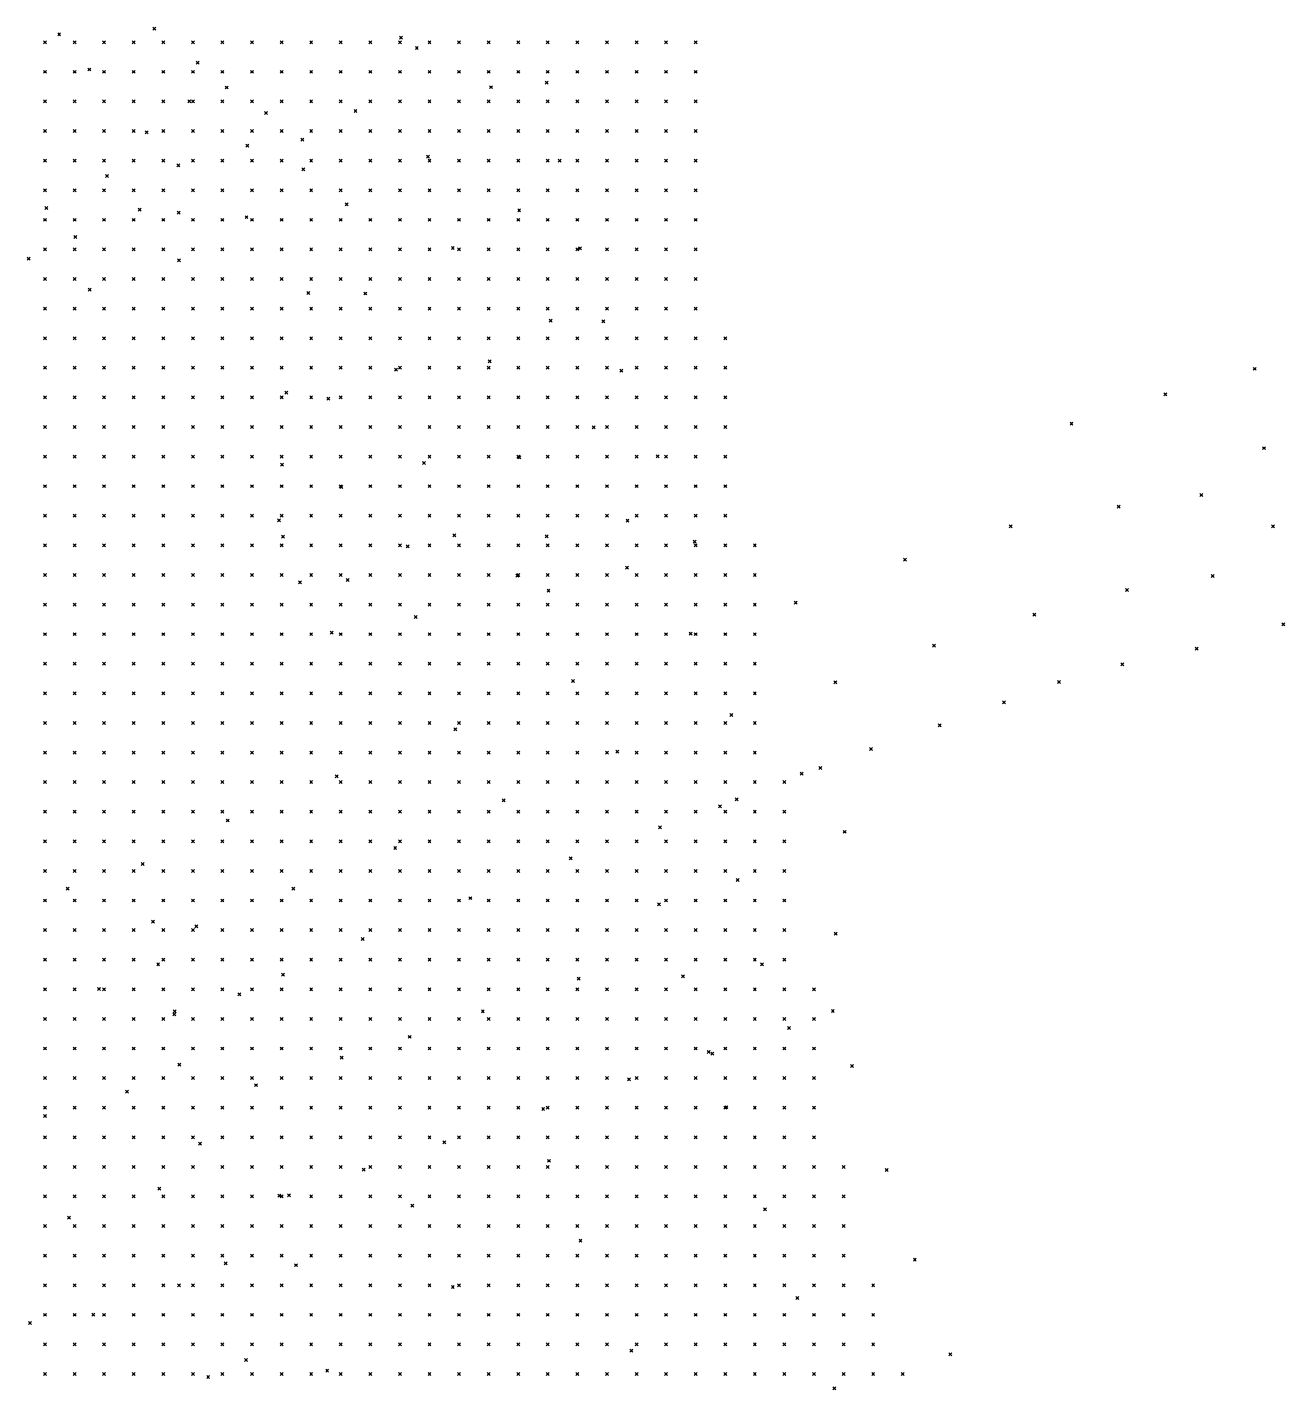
# Model space of a CAD drawing. Header units: metres. Extents: x 441556 to 446409, y 432338 to 461058.
# Drawn here: x 444405.7 to 444533.2, y 445308 to 445446.1 of the extents above; entities that cross this region are included whole.
import ezdxf

# ---------------------------------------------------------------- set-up
doc = ezdxf.new("R2010")
doc.units = ezdxf.units.M
doc.header["$MEASUREMENT"] = 0
doc.header["$PDMODE"] = 35
doc.header["$PDSIZE"] = 0.15
doc.layers.add('DTM-NOK-RevN_LIDAR_co_lidar', color=91, linetype='Continuous', lineweight=0)
doc.layers.add('DTM-NOK-RevN_RTK', color=32, linetype='Continuous', lineweight=0)

msp = doc.modelspace()

# ---------------------------------------------------------------- linework, layer by layer
at = {"layer": 'DTM-NOK-RevN_LIDAR_co_lidar'}
for p in [(444407.473, 445444.583, 365.386), (444410.473, 445444.583, 366.983), (444413.472, 445444.583, 368.925), (444416.471, 445444.583, 370.358), (444419.471, 445444.583, 371.183), (444422.47, 445444.583, 372.414), (444425.469, 445444.583, 374.12), (444428.469, 445444.583, 375.89), (444431.468, 445444.583, 377.515), (444434.467, 445444.583, 379.054), (444437.467, 445444.583, 380.482), (444440.466, 445444.583, 381.724), (444443.465, 445444.583, 382.686), (444446.465, 445444.583, 383.599), (444449.464, 445444.583, 384.88), (444452.463, 445444.583, 386.416), (444455.463, 445444.583, 387.73), (444458.462, 445444.583, 389.168), (444461.461, 445444.583, 390.311), (444464.461, 445444.583, 390.723), (444467.46, 445444.583, 391.097), (444470.459, 445444.583, 391.671), (444473.459, 445444.583, 392.275), (444407.473, 445441.584, 367.217), (444410.473, 445441.584, 368.608), (444413.472, 445441.584, 369.939), (444416.471, 445441.584, 371.075), (444419.471, 445441.584, 371.81), (444422.47, 445441.584, 373.018), (444425.469, 445441.584, 374.517), (444428.469, 445441.584, 376.172), (444431.468, 445441.584, 377.921), (444434.467, 445441.584, 379.339), (444437.467, 445441.584, 380.727), (444440.466, 445441.584, 381.781), (444443.465, 445441.584, 382.592), (444446.465, 445441.584, 383.606), (444449.464, 445441.584, 385.231), (444452.463, 445441.584, 386.922), (444455.463, 445441.584, 387.891), (444458.462, 445441.584, 388.961), (444461.461, 445441.584, 390.158), (444464.461, 445441.584, 390.727), (444467.46, 445441.584, 391.034), (444470.459, 445441.584, 391.494), (444473.459, 445441.584, 392.03), (444407.473, 445438.584, 368.779), (444410.473, 445438.584, 369.967), (444413.472, 445438.584, 370.945), (444416.471, 445438.584, 371.777), (444419.471, 445438.584, 372.471), (444422.47, 445438.584, 373.642), (444425.469, 445438.584, 375.186), (444428.469, 445438.584, 376.694), (444431.468, 445438.584, 378.371), (444434.467, 445438.584, 379.828), (444437.467, 445438.584, 380.881), (444440.466, 445438.584, 381.878), (444443.465, 445438.584, 382.685), (444446.465, 445438.584, 384.216), (444449.464, 445438.584, 385.898), (444452.463, 445438.584, 387.186), (444455.463, 445438.584, 387.872), (444458.462, 445438.584, 388.902), (444461.461, 445438.584, 390.122), (444464.461, 445438.584, 390.654), (444467.46, 445438.584, 390.922), (444470.459, 445438.584, 391.377), (444473.459, 445438.584, 391.838), (444407.473, 445435.585, 369.789), (444410.473, 445435.585, 370.959), (444413.472, 445435.585, 371.807), (444416.471, 445435.585, 372.474), (444419.471, 445435.585, 373.26), (444422.47, 445435.585, 374.323), (444425.469, 445435.585, 375.874), (444428.469, 445435.585, 377.283), (444431.468, 445435.585, 378.823), (444434.467, 445435.585, 379.972), (444437.467, 445435.585, 380.808), (444440.466, 445435.585, 382.018), (444443.465, 445435.585, 383.091), (444446.465, 445435.585, 384.684), (444449.464, 445435.585, 386.168), (444452.463, 445435.585, 387.19), (444455.463, 445435.585, 387.869), (444458.462, 445435.585, 388.773), (444461.461, 445435.585, 389.911), (444464.461, 445435.585, 390.572), (444467.46, 445435.585, 390.791), (444470.459, 445435.585, 391.147), (444473.459, 445435.585, 391.517), (444407.473, 445432.586, 370.805), (444410.473, 445432.586, 371.932), (444413.472, 445432.586, 372.736), (444416.471, 445432.586, 373.415), (444419.471, 445432.586, 374.108), (444422.47, 445432.586, 375.041), (444425.469, 445432.586, 376.43), (444428.469, 445432.586, 377.721), (444431.468, 445432.586, 378.852), (444434.467, 445432.586, 379.951), (444437.467, 445432.586, 381.336), (444440.466, 445432.586, 382.346), (444443.465, 445432.586, 383.47), (444446.465, 445432.586, 384.982), (444449.464, 445432.586, 386.249), (444452.463, 445432.586, 387.12), (444455.463, 445432.586, 387.824), (444458.462, 445432.586, 388.655), (444461.461, 445432.586, 389.663), (444464.461, 445432.586, 390.379), (444467.46, 445432.586, 390.643), (444470.459, 445432.586, 390.905), (444473.459, 445432.586, 391.226), (444407.473, 445429.586, 371.785), (444410.473, 445429.586, 372.777), (444413.472, 445429.586, 373.661), (444416.471, 445429.586, 374.309), (444419.471, 445429.586, 374.859), (444422.47, 445429.586, 375.668), (444425.469, 445429.586, 376.715), (444428.469, 445429.586, 377.68), (444431.468, 445429.586, 379.007), (444434.467, 445429.586, 380.223), (444437.467, 445429.586, 381.673), (444440.466, 445429.586, 382.706), (444443.465, 445429.586, 383.875), (444446.465, 445429.586, 385.13), (444449.464, 445429.586, 386.21), (444452.463, 445429.586, 387.074), (444455.463, 445429.586, 387.806), (444458.462, 445429.586, 388.53), (444461.461, 445429.586, 389.419), (444464.461, 445429.586, 390.157), (444467.46, 445429.586, 390.437), (444470.459, 445429.586, 390.652), (444473.459, 445429.586, 390.947), (444407.473, 445426.587, 372.597), (444410.473, 445426.587, 373.575), (444413.472, 445426.587, 374.4), (444416.471, 445426.587, 374.875), (444419.471, 445426.587, 375.244), (444422.47, 445426.587, 375.872), (444425.469, 445426.587, 376.719), (444428.469, 445426.587, 377.995), (444431.468, 445426.587, 379.278), (444434.467, 445426.587, 380.721), (444437.467, 445426.587, 382.094), (444440.466, 445426.587, 383.215), (444443.465, 445426.587, 384.315), (444446.465, 445426.587, 385.375), (444449.464, 445426.587, 386.296), (444452.463, 445426.587, 387.107), (444455.463, 445426.587, 387.81), (444458.462, 445426.587, 388.393), (444461.461, 445426.587, 389.176), (444464.461, 445426.587, 389.936), (444467.46, 445426.587, 390.202), (444470.459, 445426.587, 390.354), (444473.459, 445426.587, 390.654), (444407.473, 445423.587, 373.445), (444410.473, 445423.587, 374.271), (444413.472, 445423.587, 374.893), (444416.471, 445423.587, 375.298), (444419.471, 445423.587, 375.683), (444422.47, 445423.587, 376.408), (444425.469, 445423.587, 377.324), (444428.469, 445423.587, 378.415), (444431.468, 445423.587, 379.708), (444434.467, 445423.587, 381.358), (444437.467, 445423.587, 382.591), (444440.466, 445423.587, 383.705), (444443.465, 445423.587, 384.697), (444446.465, 445423.587, 385.576), (444449.464, 445423.587, 386.387), (444452.463, 445423.587, 387.129), (444455.463, 445423.587, 387.771), (444458.462, 445423.587, 388.243), (444461.461, 445423.587, 388.896), (444464.461, 445423.587, 389.657), (444467.46, 445423.587, 389.994), (444470.459, 445423.587, 390.105), (444473.459, 445423.587, 390.363), (444407.473, 445420.588, 374.159), (444410.473, 445420.588, 374.933), (444413.472, 445420.588, 375.47), (444416.471, 445420.588, 375.981), (444419.471, 445420.588, 376.453), (444422.47, 445420.588, 377.113), (444425.469, 445420.588, 377.852), (444428.469, 445420.588, 378.736), (444431.468, 445420.588, 380.262), (444434.467, 445420.588, 381.995), (444437.467, 445420.588, 383.069), (444440.466, 445420.588, 384.027), (444443.465, 445420.588, 384.923), (444446.465, 445420.588, 385.703), (444449.464, 445420.588, 386.438), (444452.463, 445420.588, 387.111), (444455.463, 445420.588, 387.661), (444458.462, 445420.588, 388.062), (444461.461, 445420.588, 388.571), (444464.461, 445420.588, 389.276), (444467.46, 445420.588, 389.745), (444470.459, 445420.588, 389.859), (444473.459, 445420.588, 390.049), (444407.473, 445417.589, 374.857), (444410.473, 445417.589, 375.592), (444413.472, 445417.589, 376.087), (444416.471, 445417.589, 376.569), (444419.471, 445417.589, 376.938), (444422.47, 445417.589, 377.435), (444425.469, 445417.589, 378.014), (444428.469, 445417.589, 379.217), (444431.468, 445417.589, 380.933), (444434.467, 445417.589, 382.488), (444437.467, 445417.589, 383.485), (444440.466, 445417.589, 384.321), (444443.465, 445417.589, 385.098), (444446.465, 445417.589, 385.809), (444449.464, 445417.589, 386.458), (444452.463, 445417.589, 387.052), (444455.463, 445417.589, 387.52), (444458.462, 445417.589, 387.886), (444461.461, 445417.589, 388.245), (444464.461, 445417.589, 388.838), (444467.46, 445417.589, 389.452), (444470.459, 445417.589, 389.618), (444473.459, 445417.589, 389.754), (444407.473, 445414.589, 375.533), (444410.473, 445414.589, 376.005), (444413.472, 445414.589, 376.368), (444416.471, 445414.589, 376.735), (444419.471, 445414.589, 377.067), (444422.47, 445414.589, 377.611), (444425.469, 445414.589, 378.336), (444428.469, 445414.589, 379.786), (444431.468, 445414.589, 381.682), (444434.467, 445414.589, 382.966), (444437.467, 445414.589, 383.791), (444440.466, 445414.589, 384.536), (444443.465, 445414.589, 385.24), (444446.465, 445414.589, 385.844), (444449.464, 445414.589, 386.379), (444452.463, 445414.589, 386.916), (444455.463, 445414.589, 387.363), (444458.462, 445414.589, 387.72), (444461.461, 445414.589, 387.98), (444464.461, 445414.589, 388.465), (444467.46, 445414.589, 389.159), (444470.459, 445414.589, 389.415), (444473.459, 445414.589, 389.495), (444476.458, 445414.589, 389.746), (444407.473, 445411.59, 375.873), (444410.473, 445411.59, 376.186), (444413.472, 445411.59, 376.522), (444416.471, 445411.59, 376.893), (444419.471, 445411.59, 377.347), (444422.47, 445411.59, 377.867), (444425.469, 445411.59, 378.774), (444428.469, 445411.59, 380.317), (444431.468, 445411.59, 382.318), (444434.467, 445411.59, 383.45), (444437.467, 445411.59, 384.048), (444440.466, 445411.59, 384.654), (444443.465, 445411.59, 385.299), (444446.465, 445411.59, 385.828), (444449.464, 445411.59, 386.281), (444452.463, 445411.59, 386.737), (444455.463, 445411.59, 387.145), (444458.462, 445411.59, 387.502), (444461.461, 445411.59, 387.76), (444464.461, 445411.59, 388.141), (444467.46, 445411.59, 388.772), (444470.459, 445411.59, 389.174), (444473.459, 445411.59, 389.254), (444476.458, 445411.59, 389.453), (444407.473, 445408.591, 376.061), (444410.473, 445408.591, 376.486), (444413.472, 445408.591, 376.955), (444416.471, 445408.591, 377.328), (444419.471, 445408.591, 377.758), (444422.47, 445408.591, 378.224), (444425.469, 445408.591, 379.256), (444428.469, 445408.591, 380.834), (444431.468, 445408.591, 382.825), (444434.467, 445408.591, 383.76), (444437.467, 445408.591, 384.257), (444440.466, 445408.591, 384.788), (444443.465, 445408.591, 385.306), (444446.465, 445408.591, 385.772), (444449.464, 445408.591, 386.197), (444452.463, 445408.591, 386.581), (444455.463, 445408.591, 386.922), (444458.462, 445408.591, 387.254), (444461.461, 445408.591, 387.539), (444464.461, 445408.591, 387.818), (444467.46, 445408.591, 388.334), (444470.459, 445408.591, 388.915), (444473.459, 445408.591, 389.076), (444476.458, 445408.591, 389.221), (444407.473, 445405.591, 376.39), (444410.473, 445405.591, 376.949), (444413.472, 445405.591, 377.506), (444416.471, 445405.591, 377.889), (444419.471, 445405.591, 378.239), (444422.47, 445405.591, 378.762), (444425.469, 445405.591, 379.823), (444428.469, 445405.591, 381.309), (444431.468, 445405.591, 383.166), (444434.467, 445405.591, 383.9), (444437.467, 445405.591, 384.322), (444440.466, 445405.591, 384.764), (444443.465, 445405.591, 385.205), (444446.465, 445405.591, 385.639), (444449.464, 445405.591, 386.046), (444452.463, 445405.591, 386.426), (444455.463, 445405.591, 386.748), (444458.462, 445405.591, 387.025), (444461.461, 445405.591, 387.303), (444464.461, 445405.591, 387.567), (444467.46, 445405.591, 387.999), (444470.459, 445405.591, 388.628), (444473.459, 445405.591, 388.927), (444476.458, 445405.591, 389.05), (444407.473, 445402.592, 376.811), (444410.473, 445402.592, 377.446), (444413.472, 445402.592, 378.052), (444416.471, 445402.592, 378.437), (444419.471, 445402.592, 378.758), (444422.47, 445402.592, 379.216), (444425.469, 445402.592, 380.343), (444428.469, 445402.592, 381.811), (444431.468, 445402.592, 383.252), (444434.467, 445402.592, 383.927), (444437.467, 445402.592, 384.268), (444440.466, 445402.592, 384.645), (444443.465, 445402.592, 385.051), (444446.465, 445402.592, 385.493), (444449.464, 445402.592, 385.901), (444452.463, 445402.592, 386.243), (444455.463, 445402.592, 386.52), (444458.462, 445402.592, 386.754), (444461.461, 445402.592, 387.008), (444464.461, 445402.592, 387.297), (444467.46, 445402.592, 387.648), (444470.459, 445402.592, 388.18), (444473.459, 445402.592, 388.712), (444476.458, 445402.592, 388.861), (444407.473, 445399.593, 377.177), (444410.473, 445399.593, 377.948), (444413.472, 445399.593, 378.605), (444416.471, 445399.593, 378.939), (444419.471, 445399.593, 379.216), (444422.47, 445399.593, 379.693), (444425.469, 445399.593, 380.649), (444428.469, 445399.593, 382.042), (444431.468, 445399.593, 383.52), (444434.467, 445399.593, 384.024), (444437.467, 445399.593, 384.296), (444440.466, 445399.593, 384.552), (444443.465, 445399.593, 384.845), (444446.465, 445399.593, 385.301), (444449.464, 445399.593, 385.696), (444452.463, 445399.593, 386.033), (444455.463, 445399.593, 386.317), (444458.462, 445399.593, 386.5), (444461.461, 445399.593, 386.704), (444464.461, 445399.593, 387.033), (444467.46, 445399.593, 387.377), (444470.459, 445399.593, 387.832), (444473.459, 445399.593, 388.443), (444476.458, 445399.593, 388.645), (444407.473, 445396.593, 377.587), (444410.473, 445396.593, 378.394), (444413.472, 445396.593, 379.064), (444416.471, 445396.593, 379.465), (444419.471, 445396.593, 379.714), (444422.47, 445396.593, 380.054), (444425.469, 445396.593, 380.928), (444428.469, 445396.593, 381.941), (444431.468, 445396.593, 383.566), (444434.467, 445396.593, 384.041), (444437.467, 445396.593, 384.237), (444440.466, 445396.593, 384.52), (444443.465, 445396.593, 384.785), (444446.465, 445396.593, 385.178), (444449.464, 445396.593, 385.645), (444452.463, 445396.593, 385.893), (444455.463, 445396.593, 386.036), (444458.462, 445396.593, 386.173), (444461.461, 445396.593, 386.342), (444464.461, 445396.593, 386.684), (444467.46, 445396.593, 387.114), (444470.459, 445396.593, 387.499), (444473.459, 445396.593, 387.961), (444476.458, 445396.593, 388.362), (444407.473, 445393.594, 377.801), (444410.473, 445393.594, 378.62), (444413.472, 445393.594, 379.379), (444416.471, 445393.594, 379.798), (444419.471, 445393.594, 380.035), (444422.47, 445393.594, 380.342), (444425.469, 445393.594, 381.291), (444428.469, 445393.594, 381.829), (444431.468, 445393.594, 383.307), (444434.467, 445393.594, 383.95), (444437.467, 445393.594, 384.18), (444440.466, 445393.594, 384.429), (444443.465, 445393.594, 384.626), (444446.465, 445393.594, 384.837), (444449.464, 445393.594, 385.157), (444452.463, 445393.594, 385.406), (444455.463, 445393.594, 385.604), (444458.462, 445393.594, 385.89), (444461.461, 445393.594, 386.178), (444464.461, 445393.594, 386.497), (444467.46, 445393.594, 386.846), (444470.459, 445393.594, 387.085), (444473.459, 445393.594, 387.431), (444476.458, 445393.594, 387.825), (444479.457, 445393.594, 388.25), (444407.473, 445390.595, 377.83), (444410.473, 445390.595, 378.749), (444413.472, 445390.595, 379.483), (444416.471, 445390.595, 379.947), (444419.471, 445390.595, 380.096), (444422.47, 445390.595, 380.559), (444425.469, 445390.595, 381.411), (444428.469, 445390.595, 381.689), (444431.468, 445390.595, 382.699), (444434.467, 445390.595, 383.765), (444437.467, 445390.595, 384.061), (444440.466, 445390.595, 384.273), (444443.465, 445390.595, 384.449), (444446.465, 445390.595, 384.521), (444449.464, 445390.595, 384.599), (444452.463, 445390.595, 384.737), (444455.463, 445390.595, 384.954), (444458.462, 445390.595, 385.376), (444461.461, 445390.595, 385.842), (444464.461, 445390.595, 386.221), (444467.46, 445390.595, 386.529), (444470.459, 445390.595, 386.79), (444473.459, 445390.595, 387.261), (444476.458, 445390.595, 387.687), (444479.457, 445390.595, 388.106), (444407.473, 445387.595, 377.682), (444410.473, 445387.595, 378.541), (444413.472, 445387.595, 379.246), (444416.471, 445387.595, 379.972), (444419.471, 445387.595, 380.091), (444422.47, 445387.595, 380.618), (444425.469, 445387.595, 381.24), (444428.469, 445387.595, 381.618), (444431.468, 445387.595, 382.152), (444434.467, 445387.595, 383.771), (444437.467, 445387.595, 384.094), (444440.466, 445387.595, 384.172), (444443.465, 445387.595, 384.154), (444446.465, 445387.595, 384.204), (444449.464, 445387.595, 384.432), (444452.463, 445387.595, 384.619), (444455.463, 445387.595, 384.792), (444458.462, 445387.595, 385.099), (444461.461, 445387.595, 385.466), (444464.461, 445387.595, 385.847), (444467.46, 445387.595, 386.231), (444470.459, 445387.595, 386.57), (444473.459, 445387.595, 386.993), (444476.458, 445387.595, 387.432), (444479.457, 445387.595, 387.876), (444407.473, 445384.596, 377.57), (444410.473, 445384.596, 378.314), (444413.472, 445384.596, 378.884), (444416.471, 445384.596, 379.793), (444419.471, 445384.596, 379.975), (444422.47, 445384.596, 380.471), (444425.469, 445384.596, 381.044), (444428.469, 445384.596, 381.363), (444431.468, 445384.596, 381.692), (444434.467, 445384.596, 383.048), (444437.467, 445384.596, 383.889), (444440.466, 445384.596, 384.001), (444443.465, 445384.596, 384.04), (444446.465, 445384.596, 384.315), (444449.464, 445384.596, 384.445), (444452.463, 445384.596, 384.479), (444455.463, 445384.596, 384.628), (444458.462, 445384.596, 384.993), (444461.461, 445384.596, 385.414), (444464.461, 445384.596, 385.752), (444467.46, 445384.596, 386.055), (444470.459, 445384.596, 386.39), (444473.459, 445384.596, 386.844), (444476.458, 445384.596, 387.264), (444479.457, 445384.596, 387.776), (444407.473, 445381.597, 377.243), (444410.473, 445381.597, 378.021), (444413.472, 445381.597, 378.579), (444416.471, 445381.597, 379.725), (444419.471, 445381.597, 379.837), (444422.47, 445381.597, 380.296), (444425.469, 445381.597, 380.461), (444428.469, 445381.597, 380.789), (444431.468, 445381.597, 381.255), (444434.467, 445381.597, 382.022), (444437.467, 445381.597, 383.118), (444440.466, 445381.597, 383.475), (444443.465, 445381.597, 383.556), (444446.465, 445381.597, 383.926), (444449.464, 445381.597, 384.117), (444452.463, 445381.597, 384.391), (444455.463, 445381.597, 384.618), (444458.462, 445381.597, 384.805), (444461.461, 445381.597, 385.125), (444464.461, 445381.597, 385.526), (444467.46, 445381.597, 385.932), (444470.459, 445381.597, 386.309), (444473.459, 445381.597, 386.715), (444476.458, 445381.597, 387.169), (444479.457, 445381.597, 387.677), (444407.473, 445378.597, 375.471), (444410.473, 445378.597, 376.647), (444413.472, 445378.597, 377.822), (444416.471, 445378.597, 379.603), (444419.471, 445378.597, 379.749), (444422.47, 445378.597, 380.323), (444425.469, 445378.597, 380.375), (444428.469, 445378.597, 380.314), (444431.468, 445378.597, 380.321), (444434.467, 445378.597, 381.486), (444437.467, 445378.597, 382.017), (444440.466, 445378.597, 382.539), (444443.465, 445378.597, 382.91), (444446.465, 445378.597, 383.292), (444449.464, 445378.597, 383.644), (444452.463, 445378.597, 383.976), (444455.463, 445378.597, 384.287), (444458.462, 445378.597, 384.614), (444461.461, 445378.597, 384.976), (444464.461, 445378.597, 385.329), (444467.46, 445378.597, 385.686), (444470.459, 445378.597, 386.074), (444473.459, 445378.597, 386.485), (444476.458, 445378.597, 386.962), (444479.457, 445378.597, 387.407), (444407.473, 445375.598, 373.879), (444410.473, 445375.598, 375.004), (444413.472, 445375.598, 375.709), (444416.471, 445375.598, 377.342), (444419.471, 445375.598, 377.971), (444422.47, 445375.598, 379.582), (444425.469, 445375.598, 380.088), (444428.469, 445375.598, 380.066), (444431.468, 445375.598, 380.036), (444434.467, 445375.598, 380.916), (444437.467, 445375.598, 381.374), (444440.466, 445375.598, 381.911), (444443.465, 445375.598, 382.432), (444446.465, 445375.598, 382.917), (444449.464, 445375.598, 383.312), (444452.463, 445375.598, 383.667), (444455.463, 445375.598, 384.04), (444458.462, 445375.598, 384.43), (444461.461, 445375.598, 384.816), (444464.461, 445375.598, 385.176), (444467.46, 445375.598, 385.529), (444470.459, 445375.598, 385.895), (444473.459, 445375.598, 386.242), (444476.458, 445375.598, 386.641), (444479.457, 445375.598, 387.089), (444407.473, 445372.599, 371.959), (444410.473, 445372.599, 373.438), (444413.472, 445372.599, 373.56), (444416.471, 445372.599, 374.191), (444419.471, 445372.599, 375.538), (444422.47, 445372.599, 376.137), (444425.469, 445372.599, 378.632), (444428.469, 445372.599, 380.046), (444431.468, 445372.599, 379.974), (444434.467, 445372.599, 380.442), (444437.467, 445372.599, 381), (444440.466, 445372.599, 381.555), (444443.465, 445372.599, 382.122), (444446.465, 445372.599, 382.631), (444449.464, 445372.599, 383.062), (444452.463, 445372.599, 383.47), (444455.463, 445372.599, 383.86), (444458.462, 445372.599, 384.223), (444461.461, 445372.599, 384.554), (444464.461, 445372.599, 384.881), (444467.46, 445372.599, 385.233), (444470.459, 445372.599, 385.588), (444473.459, 445372.599, 385.943), (444476.458, 445372.599, 386.339), (444479.457, 445372.599, 386.81), (444407.473, 445369.599, 370.555), (444410.473, 445369.599, 372.425), (444413.472, 445369.599, 372.891), (444416.471, 445369.599, 373.716), (444419.471, 445369.599, 374.82), (444422.47, 445369.599, 375.373), (444425.469, 445369.599, 378.645), (444428.469, 445369.599, 379.681), (444431.468, 445369.599, 379.942), (444434.467, 445369.599, 380.343), (444437.467, 445369.599, 380.849), (444440.466, 445369.599, 381.393), (444443.465, 445369.599, 381.979), (444446.465, 445369.599, 382.462), (444449.464, 445369.599, 382.826), (444452.463, 445369.599, 383.235), (444455.463, 445369.599, 383.621), (444458.462, 445369.599, 383.956), (444461.461, 445369.599, 384.278), (444464.461, 445369.599, 384.597), (444467.46, 445369.599, 384.926), (444470.459, 445369.599, 385.275), (444473.459, 445369.599, 385.69), (444476.458, 445369.599, 386.145), (444479.457, 445369.599, 386.658), (444482.457, 445369.599, 387.26), (444407.473, 445366.6, 369.96), (444410.473, 445366.6, 372.444), (444413.472, 445366.6, 373.046), (444416.471, 445366.6, 374.06), (444419.471, 445366.6, 376.474), (444422.47, 445366.6, 376.9), (444425.469, 445366.6, 378.805), (444428.469, 445366.6, 379.497), (444431.468, 445366.6, 379.921), (444434.467, 445366.6, 380.349), (444437.467, 445366.6, 380.804), (444440.466, 445366.6, 381.302), (444443.465, 445366.6, 381.804), (444446.465, 445366.6, 382.241), (444449.464, 445366.6, 382.562), (444452.463, 445366.6, 382.891), (444455.463, 445366.6, 383.277), (444458.462, 445366.6, 383.634), (444461.461, 445366.6, 383.969), (444464.461, 445366.6, 384.342), (444467.46, 445366.6, 384.741), (444470.459, 445366.6, 385.147), (444473.459, 445366.6, 385.568), (444476.458, 445366.6, 386.053), (444479.457, 445366.6, 386.552), (444482.457, 445366.6, 387.127), (444407.473, 445363.601, 370.888), (444410.473, 445363.601, 372.794), (444413.472, 445363.601, 373.635), (444416.471, 445363.601, 374.765), (444419.471, 445363.601, 376.93), (444422.47, 445363.601, 377.874), (444425.469, 445363.601, 378.933), (444428.469, 445363.601, 379.396), (444431.468, 445363.601, 379.831), (444434.467, 445363.601, 380.253), (444437.467, 445363.601, 380.642), (444440.466, 445363.601, 381.059), (444443.465, 445363.601, 381.485), (444446.465, 445363.601, 381.924), (444449.464, 445363.601, 382.273), (444452.463, 445363.601, 382.607), (444455.463, 445363.601, 383.027), (444458.462, 445363.601, 383.426), (444461.461, 445363.601, 383.771), (444464.461, 445363.601, 384.14), (444467.46, 445363.601, 384.562), (444470.459, 445363.601, 385.007), (444473.459, 445363.601, 385.415), (444476.458, 445363.601, 385.897), (444479.457, 445363.601, 386.423), (444482.457, 445363.601, 386.966), (444407.473, 445360.601, 372.071), (444410.473, 445360.601, 373.365), (444413.472, 445360.601, 374.361), (444416.471, 445360.601, 375.533), (444419.471, 445360.601, 377.054), (444422.47, 445360.601, 378.307), (444425.469, 445360.601, 378.9), (444428.469, 445360.601, 379.215), (444431.468, 445360.601, 379.621), (444434.467, 445360.601, 379.977), (444437.467, 445360.601, 380.332), (444440.466, 445360.601, 380.711), (444443.465, 445360.601, 381.124), (444446.465, 445360.601, 381.586), (444449.464, 445360.601, 382.003), (444452.463, 445360.601, 382.376), (444455.463, 445360.601, 382.798), (444458.462, 445360.601, 383.187), (444461.461, 445360.601, 383.545), (444464.461, 445360.601, 383.945), (444467.46, 445360.601, 384.402), (444470.459, 445360.601, 384.893), (444473.459, 445360.601, 385.298), (444476.458, 445360.601, 385.746), (444479.457, 445360.601, 386.307), (444482.457, 445360.601, 386.902), (444407.473, 445357.602, 372.526), (444410.473, 445357.602, 373.669), (444413.472, 445357.602, 374.624), (444416.471, 445357.602, 375.744), (444419.471, 445357.602, 377.114), (444422.47, 445357.602, 378.351), (444425.469, 445357.602, 378.686), (444428.469, 445357.602, 378.929), (444431.468, 445357.602, 379.314), (444434.467, 445357.602, 379.664), (444437.467, 445357.602, 380.027), (444440.466, 445357.602, 380.411), (444443.465, 445357.602, 380.811), (444446.465, 445357.602, 381.25), (444449.464, 445357.602, 381.707), (444452.463, 445357.602, 382.092), (444455.463, 445357.602, 382.486), (444458.462, 445357.602, 382.93), (444461.461, 445357.602, 383.362), (444464.461, 445357.602, 383.777), (444467.46, 445357.602, 384.227), (444470.459, 445357.602, 384.736), (444473.459, 445357.602, 385.238), (444476.458, 445357.602, 385.675), (444479.457, 445357.602, 386.205), (444482.457, 445357.602, 386.811), (444407.473, 445354.603, 372.33), (444410.473, 445354.603, 373.454), (444413.472, 445354.603, 374.448), (444416.471, 445354.603, 375.515), (444419.471, 445354.603, 376.713), (444422.47, 445354.603, 378.048), (444425.469, 445354.603, 378.418), (444428.469, 445354.603, 378.642), (444431.468, 445354.603, 378.987), (444434.467, 445354.603, 379.358), (444437.467, 445354.603, 379.746), (444440.466, 445354.603, 380.108), (444443.465, 445354.603, 380.471), (444446.465, 445354.603, 380.887), (444449.464, 445354.603, 381.374), (444452.463, 445354.603, 381.824), (444455.463, 445354.603, 382.242), (444458.462, 445354.603, 382.729), (444461.461, 445354.603, 383.197), (444464.461, 445354.603, 383.603), (444467.46, 445354.603, 384.046), (444470.459, 445354.603, 384.613), (444473.459, 445354.603, 385.259), (444476.458, 445354.603, 385.597), (444479.457, 445354.603, 386.061), (444482.457, 445354.603, 386.612), (444407.473, 445351.603, 371.924), (444410.473, 445351.603, 372.998), (444413.472, 445351.603, 374.099), (444416.471, 445351.603, 375.125), (444419.471, 445351.603, 376.162), (444422.47, 445351.603, 377.554), (444425.469, 445351.603, 378.15), (444428.469, 445351.603, 378.356), (444431.468, 445351.603, 378.681), (444434.467, 445351.603, 379.019), (444437.467, 445351.603, 379.403), (444440.466, 445351.603, 379.766), (444443.465, 445351.603, 380.161), (444446.465, 445351.603, 380.594), (444449.464, 445351.603, 381.122), (444452.463, 445351.603, 381.639), (444455.463, 445351.603, 382.122), (444458.462, 445351.603, 382.604), (444461.461, 445351.603, 383.059), (444464.461, 445351.603, 383.461), (444467.46, 445351.603, 383.88), (444470.459, 445351.603, 384.507), (444473.459, 445351.603, 385.206), (444476.458, 445351.603, 385.456), (444479.457, 445351.603, 385.834), (444482.457, 445351.603, 386.355), (444407.473, 445348.604, 371.693), (444410.473, 445348.604, 372.573), (444413.472, 445348.604, 373.581), (444416.471, 445348.604, 374.614), (444419.471, 445348.604, 375.564), (444422.47, 445348.604, 376.846), (444425.469, 445348.604, 377.743), (444428.469, 445348.604, 378.048), (444431.468, 445348.604, 378.4), (444434.467, 445348.604, 378.721), (444437.467, 445348.604, 379.086), (444440.466, 445348.604, 379.503), (444443.465, 445348.604, 379.981), (444446.465, 445348.604, 380.458), (444449.464, 445348.604, 380.988), (444452.463, 445348.604, 381.499), (444455.463, 445348.604, 381.995), (444458.462, 445348.604, 382.471), (444461.461, 445348.604, 382.927), (444464.461, 445348.604, 383.302), (444467.46, 445348.604, 383.645), (444470.459, 445348.604, 384.222), (444473.459, 445348.604, 384.879), (444476.458, 445348.604, 385.224), (444479.457, 445348.604, 385.522), (444482.457, 445348.604, 386.031), (444485.456, 445348.604, 386.576), (444407.473, 445345.605, 371.577), (444410.473, 445345.605, 372.287), (444413.472, 445345.605, 373.046), (444416.471, 445345.605, 374.06), (444419.471, 445345.605, 375.013), (444422.47, 445345.605, 376.132), (444425.469, 445345.605, 377.235), (444428.469, 445345.605, 377.801), (444431.468, 445345.605, 378.195), (444434.467, 445345.605, 378.559), (444437.467, 445345.605, 378.946), (444440.466, 445345.605, 379.397), (444443.465, 445345.605, 379.881), (444446.465, 445345.605, 380.354), (444449.464, 445345.605, 380.847), (444452.463, 445345.605, 381.323), (444455.463, 445345.605, 381.767), (444458.462, 445345.605, 382.214), (444461.461, 445345.605, 382.647), (444464.461, 445345.605, 382.988), (444467.46, 445345.605, 383.312), (444470.459, 445345.605, 383.791), (444473.459, 445345.605, 384.362), (444476.458, 445345.605, 384.843), (444479.457, 445345.605, 385.174), (444482.457, 445345.605, 385.681), (444485.456, 445345.605, 386.309), (444407.473, 445342.605, 371.316), (444410.473, 445342.605, 372.038), (444413.472, 445342.605, 372.659), (444416.471, 445342.605, 373.477), (444419.471, 445342.605, 374.637), (444422.47, 445342.605, 375.538), (444425.469, 445342.605, 376.811), (444428.469, 445342.605, 377.594), (444431.468, 445342.605, 378.075), (444434.467, 445342.605, 378.474), (444437.467, 445342.605, 378.897), (444440.466, 445342.605, 379.331), (444443.465, 445342.605, 379.767), (444446.465, 445342.605, 380.141), (444449.464, 445342.605, 380.571), (444452.463, 445342.605, 381.005), (444455.463, 445342.605, 381.41), (444458.462, 445342.605, 381.823), (444461.461, 445342.605, 382.228), (444464.461, 445342.605, 382.599), (444467.46, 445342.605, 382.963), (444470.459, 445342.605, 383.378), (444473.459, 445342.605, 383.874), (444476.458, 445342.605, 384.382), (444479.457, 445342.605, 384.864), (444482.457, 445342.605, 385.447), (444485.456, 445342.605, 386.114), (444407.473, 445339.606, 370.945), (444410.473, 445339.606, 371.647), (444413.472, 445339.606, 372.257), (444416.471, 445339.606, 372.903), (444419.471, 445339.606, 374.147), (444422.47, 445339.606, 374.912), (444425.469, 445339.606, 376.325), (444428.469, 445339.606, 377.289), (444431.468, 445339.606, 377.931), (444434.467, 445339.606, 378.353), (444437.467, 445339.606, 378.737), (444440.466, 445339.606, 379.111), (444443.465, 445339.606, 379.504), (444446.465, 445339.606, 379.822), (444449.464, 445339.606, 380.172), (444452.463, 445339.606, 380.571), (444455.463, 445339.606, 380.97), (444458.462, 445339.606, 381.355), (444461.461, 445339.606, 381.759), (444464.461, 445339.606, 382.191), (444467.46, 445339.606, 382.599), (444470.459, 445339.606, 383.025), (444473.459, 445339.606, 383.537), (444476.458, 445339.606, 384.047), (444479.457, 445339.606, 384.634), (444482.457, 445339.606, 385.29), (444485.456, 445339.606, 385.974), (444407.473, 445336.607, 370.422), (444410.473, 445336.607, 371.146), (444413.472, 445336.607, 371.824), (444416.471, 445336.607, 372.559), (444419.471, 445336.607, 373.647), (444422.47, 445336.607, 374.553), (444425.469, 445336.607, 375.851), (444428.469, 445336.607, 376.914), (444431.468, 445336.607, 377.732), (444434.467, 445336.607, 378.182), (444437.467, 445336.607, 378.439), (444440.466, 445336.607, 378.77), (444443.465, 445336.607, 379.099), (444446.465, 445336.607, 379.432), (444449.464, 445336.607, 379.771), (444452.463, 445336.607, 380.144), (444455.463, 445336.607, 380.552), (444458.462, 445336.607, 380.96), (444461.461, 445336.607, 381.349), (444464.461, 445336.607, 381.773), (444467.46, 445336.607, 382.253), (444470.459, 445336.607, 382.763), (444473.459, 445336.607, 383.322), (444476.458, 445336.607, 383.872), (444479.457, 445336.607, 384.475), (444482.457, 445336.607, 385.106), (444485.456, 445336.607, 385.778), (444407.473, 445333.607, 369.819), (444410.473, 445333.607, 370.607), (444413.472, 445333.607, 371.475), (444416.471, 445333.607, 372.367), (444419.471, 445333.607, 373.272), (444422.47, 445333.607, 374.28), (444425.469, 445333.607, 375.483), (444428.469, 445333.607, 376.719), (444431.468, 445333.607, 377.564), (444434.467, 445333.607, 377.941), (444437.467, 445333.607, 378.12), (444440.466, 445333.607, 378.374), (444443.465, 445333.607, 378.699), (444446.465, 445333.607, 379.003), (444449.464, 445333.607, 379.323), (444452.463, 445333.607, 379.702), (444455.463, 445333.607, 380.167), (444458.462, 445333.607, 380.632), (444461.461, 445333.607, 381.107), (444464.461, 445333.607, 381.601), (444467.46, 445333.607, 382.046), (444470.459, 445333.607, 382.518), (444473.459, 445333.607, 383.06), (444476.458, 445333.607, 383.638), (444479.457, 445333.607, 384.284), (444482.457, 445333.607, 384.931), (444485.456, 445333.607, 385.616), (444407.473, 445330.608, 369.371), (444410.473, 445330.608, 370.31), (444413.472, 445330.608, 371.274), (444416.471, 445330.608, 372.102), (444419.471, 445330.608, 372.911), (444422.47, 445330.608, 374.012), (444425.469, 445330.608, 375.148), (444428.469, 445330.608, 376.575), (444431.468, 445330.608, 377.322), (444434.467, 445330.608, 377.628), (444437.467, 445330.608, 377.719), (444440.466, 445330.608, 377.927), (444443.465, 445330.608, 378.273), (444446.465, 445330.608, 378.635), (444449.464, 445330.608, 379.017), (444452.463, 445330.608, 379.461), (444455.463, 445330.608, 379.955), (444458.462, 445330.608, 380.394), (444461.461, 445330.608, 380.828), (444464.461, 445330.608, 381.307), (444467.46, 445330.608, 381.779), (444470.459, 445330.608, 382.272), (444473.459, 445330.608, 382.793), (444476.458, 445330.608, 383.372), (444479.457, 445330.608, 383.991), (444482.457, 445330.608, 384.62), (444485.456, 445330.608, 385.304), (444488.455, 445330.608, 386.087), (444407.473, 445327.609, 369.341), (444410.473, 445327.609, 370.275), (444413.472, 445327.609, 371.209), (444416.471, 445327.609, 372.07), (444419.471, 445327.609, 372.776), (444422.47, 445327.609, 374.012), (444425.469, 445327.609, 374.946), (444428.469, 445327.609, 376.359), (444431.468, 445327.609, 376.934), (444434.467, 445327.609, 377.021), (444437.467, 445327.609, 377.299), (444440.466, 445327.609, 377.675), (444443.465, 445327.609, 378.071), (444446.465, 445327.609, 378.46), (444449.464, 445327.609, 378.829), (444452.463, 445327.609, 379.224), (444455.463, 445327.609, 379.663), (444458.462, 445327.609, 380.103), (444461.461, 445327.609, 380.556), (444464.461, 445327.609, 381.026), (444467.46, 445327.609, 381.487), (444470.459, 445327.609, 381.979), (444473.459, 445327.609, 382.499), (444476.458, 445327.609, 383.022), (444479.457, 445327.609, 383.632), (444482.457, 445327.609, 384.295), (444485.456, 445327.609, 385.014), (444488.455, 445327.609, 385.859), (444407.473, 445324.609, 369.342), (444410.473, 445324.609, 370.302), (444413.472, 445324.609, 371.236), (444416.471, 445324.609, 372.148), (444419.471, 445324.609, 372.862), (444422.47, 445324.609, 373.87), (444425.469, 445324.609, 374.719), (444428.469, 445324.609, 376.113), (444431.468, 445324.609, 376.678), (444434.467, 445324.609, 376.853), (444437.467, 445324.609, 377.138), (444440.466, 445324.609, 377.495), (444443.465, 445324.609, 377.886), (444446.465, 445324.609, 378.234), (444449.464, 445324.609, 378.563), (444452.463, 445324.609, 378.913), (444455.463, 445324.609, 379.318), (444458.462, 445324.609, 379.755), (444461.461, 445324.609, 380.194), (444464.461, 445324.609, 380.665), (444467.46, 445324.609, 381.162), (444470.459, 445324.609, 381.649), (444473.459, 445324.609, 382.146), (444476.458, 445324.609, 382.671), (444479.457, 445324.609, 383.309), (444482.457, 445324.609, 383.951), (444485.456, 445324.609, 384.62), (444488.455, 445324.609, 385.46), (444407.473, 445321.61, 369.384), (444410.473, 445321.61, 370.317), (444413.472, 445321.61, 371.286), (444416.471, 445321.61, 372.179), (444419.471, 445321.61, 372.908), (444422.47, 445321.61, 373.653), (444425.469, 445321.61, 374.54), (444428.469, 445321.61, 375.786), (444431.468, 445321.61, 376.519), (444434.467, 445321.61, 376.694), (444437.467, 445321.61, 376.964), (444440.466, 445321.61, 377.292), (444443.465, 445321.61, 377.602), (444446.465, 445321.61, 377.907), (444449.464, 445321.61, 378.242), (444452.463, 445321.61, 378.6), (444455.463, 445321.61, 378.976), (444458.462, 445321.61, 379.427), (444461.461, 445321.61, 379.92), (444464.461, 445321.61, 380.386), (444467.46, 445321.61, 380.85), (444470.459, 445321.61, 381.348), (444473.459, 445321.61, 381.87), (444476.458, 445321.61, 382.366), (444479.457, 445321.61, 382.968), (444482.457, 445321.61, 383.635), (444485.456, 445321.61, 384.293), (444488.455, 445321.61, 384.983), (444407.473, 445318.61, 369.325), (444410.473, 445318.61, 370.26), (444413.472, 445318.61, 371.224), (444416.471, 445318.61, 372.143), (444419.471, 445318.61, 372.924), (444422.47, 445318.61, 373.484), (444425.469, 445318.61, 374.421), (444428.469, 445318.61, 375.407), (444431.468, 445318.61, 376.321), (444434.467, 445318.61, 376.451), (444437.467, 445318.61, 376.67), (444440.466, 445318.61, 376.985), (444443.465, 445318.61, 377.345), (444446.465, 445318.61, 377.675), (444449.464, 445318.61, 377.998), (444452.463, 445318.61, 378.336), (444455.463, 445318.61, 378.711), (444458.462, 445318.61, 379.129), (444461.461, 445318.61, 379.589), (444464.461, 445318.61, 380.049), (444467.46, 445318.61, 380.496), (444470.459, 445318.61, 380.957), (444473.459, 445318.61, 381.434), (444476.458, 445318.61, 382.028), (444479.457, 445318.61, 382.681), (444482.457, 445318.61, 383.386), (444485.456, 445318.61, 383.989), (444488.455, 445318.61, 384.677), (444491.455, 445318.61, 385.555), (444407.473, 445315.611, 369.233), (444410.473, 445315.611, 370.174), (444413.472, 445315.611, 371.097), (444416.471, 445315.611, 372.016), (444419.471, 445315.611, 372.829), (444422.47, 445315.611, 373.339), (444425.469, 445315.611, 374.112), (444428.469, 445315.611, 375.019), (444431.468, 445315.611, 375.986), (444434.467, 445315.611, 376.2), (444437.467, 445315.611, 376.443), (444440.466, 445315.611, 376.761), (444443.465, 445315.611, 377.125), (444446.465, 445315.611, 377.46), (444449.464, 445315.611, 377.755), (444452.463, 445315.611, 378.043), (444455.463, 445315.611, 378.37), (444458.462, 445315.611, 378.753), (444461.461, 445315.611, 379.202), (444464.461, 445315.611, 379.701), (444467.46, 445315.611, 380.204), (444470.459, 445315.611, 380.691), (444473.459, 445315.611, 381.196), (444476.458, 445315.611, 381.774), (444479.457, 445315.611, 382.355), (444482.457, 445315.611, 382.995), (444485.456, 445315.611, 383.702), (444488.455, 445315.611, 384.307), (444491.455, 445315.611, 385.153), (444407.473, 445312.612, 369.019), (444410.473, 445312.612, 369.967), (444413.472, 445312.612, 370.831), (444416.471, 445312.612, 371.739), (444419.471, 445312.612, 372.552), (444422.47, 445312.612, 373.16), (444425.469, 445312.612, 373.736), (444428.469, 445312.612, 374.672), (444431.468, 445312.612, 375.626), (444434.467, 445312.612, 375.85), (444437.467, 445312.612, 376.178), (444440.466, 445312.612, 376.525), (444443.465, 445312.612, 376.871), (444446.465, 445312.612, 377.175), (444449.464, 445312.612, 377.46), (444452.463, 445312.612, 377.773), (444455.463, 445312.612, 378.071), (444458.462, 445312.612, 378.355), (444461.461, 445312.612, 378.816), (444464.461, 445312.612, 379.41), (444467.46, 445312.612, 379.914), (444470.459, 445312.612, 380.39), (444473.459, 445312.612, 380.914), (444476.458, 445312.612, 381.457), (444479.457, 445312.612, 382.019), (444482.457, 445312.612, 382.642), (444485.456, 445312.612, 383.327), (444488.455, 445312.612, 384.012), (444491.455, 445312.612, 384.737), (444407.473, 445309.612, 368.678), (444410.473, 445309.612, 369.746), (444413.472, 445309.612, 370.582), (444416.471, 445309.612, 371.425), (444419.471, 445309.612, 372.267), (444422.47, 445309.612, 372.975), (444425.469, 445309.612, 373.396), (444428.469, 445309.612, 374.224), (444431.468, 445309.612, 375.166), (444434.467, 445309.612, 375.509), (444437.467, 445309.612, 375.855), (444440.466, 445309.612, 376.191), (444443.465, 445309.612, 376.545), (444446.465, 445309.612, 376.872), (444449.464, 445309.612, 377.137), (444452.463, 445309.612, 377.484), (444455.463, 445309.612, 377.765), (444458.462, 445309.612, 378.015), (444461.461, 445309.612, 378.509), (444464.461, 445309.612, 379.147), (444467.46, 445309.612, 379.663), (444470.459, 445309.612, 380.115), (444473.459, 445309.612, 380.604), (444476.458, 445309.612, 381.144), (444479.457, 445309.612, 381.758), (444482.457, 445309.612, 382.376), (444485.456, 445309.612, 383.016), (444488.455, 445309.612, 383.659), (444491.455, 445309.612, 384.353), (444494.454, 445309.612, 385.243)]:
    msp.add_point(p, dxfattribs=at)
at = {"layer": 'DTM-NOK-RevN_RTK'}
for p in [(444418.55, 445445.954, 370.674), (444408.915, 445445.38, 365.853), (444443.569, 445445.055, 382.743), (444445.18, 445444.005, 382.905), (444411.978, 445441.822, 369.321), (444422.96, 445442.507, 373.166), (444425.896, 445439.999, 375.292), (444452.71, 445440.033, 387.404), (444458.349, 445440.501, 388.622), (444422.114, 445438.604, 373.676), (444429.887, 445437.427, 377.896), (444438.96, 445437.627, 381.456), (444417.777, 445435.467, 372.815), (444433.57, 445434.724, 379.753), (444428.003, 445434.099, 377.627), (444421.011, 445432.095, 374.719), (444433.661, 445431.705, 379.459), (444446.305, 445433.001, 384.625), (444459.66, 445432.57, 388.751), (444413.757, 445431.04, 373.455), (444407.626, 445427.774, 372.417), (444417.077, 445427.613, 374.849), (444438.056, 445428.158, 382.298), (444455.56, 445427.556, 387.815), (444421.043, 445427.324, 375.646), (444427.907, 445426.857, 377.445), (444410.546, 445424.856, 374.211), (444448.83, 445423.734, 386.224), (444461.721, 445423.696, 388.532), (444405.825, 445422.642, 373.41), (444421.052, 445422.494, 376.15), (444412.019, 445419.506, 375.432), (444434.171, 445419.177, 382.352), (444439.945, 445419.121, 383.974), (444458.759, 445416.362, 387.848), (444464.099, 445416.306, 388.243), (444443.068, 445411.389, 385.21), (444452.571, 445412.253, 386.799), (444465.925, 445411.287, 387.915), (444530.153, 445411.486, 403.366), (444431.939, 445409.083, 383.498), (444436.202, 445408.461, 384.02), (444521.094, 445408.896, 399.847), (444463.116, 445405.564, 387.343), (444511.565, 445405.93, 396.112), (444531.082, 445403.446, 403.477), (444431.517, 445401.764, 383.559), (444445.894, 445401.954, 385.213), (444455.572, 445402.502, 386.394), (444469.594, 445402.626, 387.655), (444437.531, 445399.506, 384.231), (444524.738, 445398.691, 400.802), (444516.344, 445397.531, 397.495), (444431.203, 445396.121, 383.813), (444466.543, 445396.104, 386.826), (444431.605, 445394.479, 383.825), (444448.99, 445394.615, 385.022), (444458.343, 445394.497, 385.95), (444505.406, 445395.536, 394.126), (444532.007, 445395.52, 403.691), (444444.252, 445393.482, 384.548), (444473.347, 445393.973, 387.508), (444494.671, 445392.134, 391.209), (444455.386, 445390.523, 385.45), (444466.507, 445391.33, 386.384), (444525.885, 445390.484, 401.286), (444433.322, 445389.855, 383.941), (444438.157, 445390.088, 384.162), (444458.534, 445389.005, 385.112), (444517.185, 445389.067, 398.097), (444483.605, 445387.782, 388.672), (444445.074, 445386.329, 384.174), (444507.799, 445386.578, 394.915), (444436.557, 445384.752, 383.868), (444533.042, 445385.591, 404.02), (444472.934, 445384.653, 386.646), (444497.623, 445383.437, 391.739), (444524.259, 445383.129, 400.805), (444516.707, 445381.534, 398.183), (444461.012, 445379.834, 385.008), (444487.622, 445379.728, 389.049), (444510.289, 445379.747, 395.749), (444504.711, 445377.674, 393.665), (444477.083, 445376.408, 386.851), (444498.212, 445375.36, 391.382), (444449.08, 445374.964, 383.238), (444465.503, 445372.681, 385.082), (444491.229, 445372.944, 389.45), (444486.098, 445371.04, 388.131), (444437.067, 445370.197, 380.789), (444484.195, 445370.456, 387.579), (444453.992, 445367.746, 383.391), (444475.913, 445367.16, 386.009), (444477.614, 445367.842, 386.283), (444426.007, 445365.712, 379.147), (444469.827, 445365.006, 384.901), (444488.552, 445364.563, 388.312), (444442.986, 445362.926, 381.372), (444417.377, 445361.3, 376.012), (444460.794, 445361.869, 383.529), (444409.767, 445358.808, 373.438), (444432.669, 445358.813, 379.609), (444477.705, 445359.677, 385.865), (444450.604, 445357.839, 381.808), (444469.724, 445357.211, 384.48), (444418.435, 445355.462, 376.318), (444422.827, 445354.991, 378.249), (444439.687, 445353.687, 379.881), (444487.655, 445354.234, 387.594), (444418.951, 445351.13, 375.804), (444480.18, 445351.14, 385.763), (444431.623, 445350.079, 378.518), (444461.587, 445349.674, 382.878), (444472.177, 445349.925, 384.512), (444412.955, 445348.647, 373.567), (444427.19, 445348.091, 377.79), (444420.633, 445346.361, 375.403), (444451.875, 445346.377, 381.212), (444487.364, 445346.397, 386.819), (444420.577, 445346.054, 375.354), (444444.449, 445343.785, 379.727), (444482.92, 445344.678, 385.707), (444474.773, 445342.262, 384.04), (444475.135, 445342.089, 384.044), (444421.093, 445340.965, 374.85), (444437.564, 445341.686, 378.648), (444489.32, 445340.828, 387.174), (444466.69, 445339.478, 382.521), (444415.792, 445338.238, 372.363), (444428.887, 445338.888, 377.308), (444457.991, 445336.481, 381.003), (444476.584, 445336.658, 383.999), (444407.491, 445335.764, 370.236), (444423.207, 445332.956, 374.342), (444447.962, 445333.105, 379.114), (444458.569, 445331.218, 380.564), (444439.8, 445330.337, 377.887), (444492.829, 445330.295, 387.371), (444419.059, 445328.399, 372.329), (444431.246, 445327.688, 376.987), (444432.219, 445327.732, 377.076), (444409.916, 445325.448, 370.056), (444444.712, 445326.668, 378.206), (444480.473, 445326.311, 383.788), (444461.778, 445323.119, 380.192), (444425.797, 445320.823, 374.602), (444432.934, 445320.647, 376.559), (444495.68, 445321.201, 387.117), (444421.072, 445318.614, 373.113), (444448.832, 445318.426, 377.949), (444483.771, 445317.312, 383.522), (444405.942, 445314.791, 368.62), (444412.37, 445315.621, 370.724), (444466.947, 445311.982, 379.861), (444499.267, 445311.616, 387.04), (444427.866, 445311.027, 374.125), (444424.024, 445309.316, 373.222), (444436.09, 445309.967, 375.739), (444487.519, 445308.169, 383.401)]:
    msp.add_point(p, dxfattribs=at)

doc.saveas('drawing.dxf')
